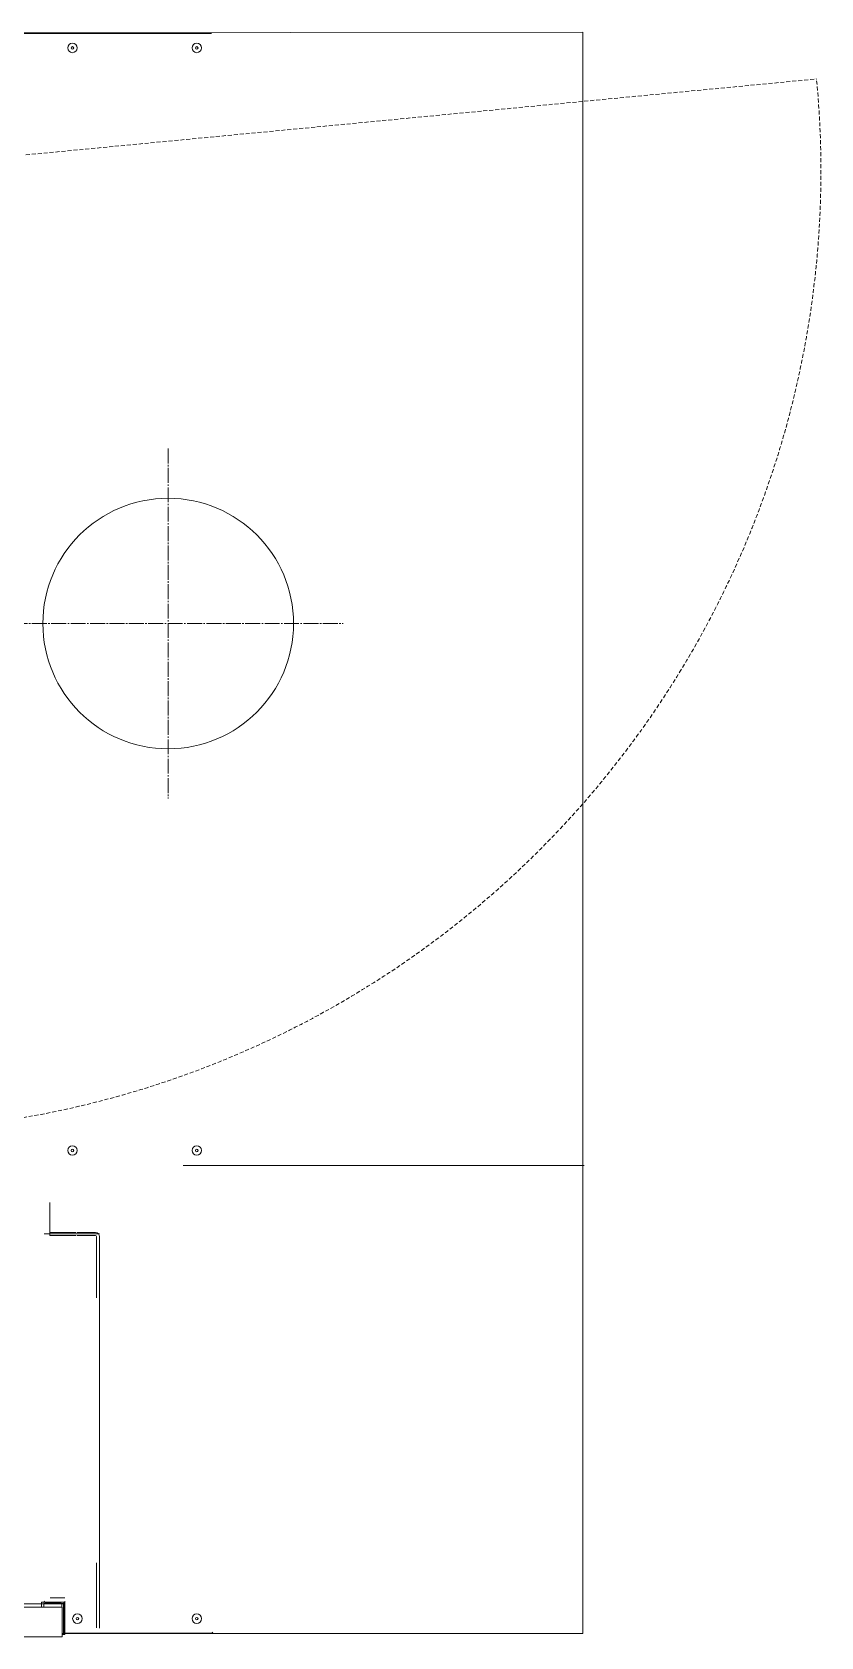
# Model space of a CAD drawing. Header units: millimetres. Extents: x -164867 to 807677, y -316775 to 513985.
# Drawn here: x 251025 to 251818, y 459252 to 460867 of the extents above; entities that cross this region are included whole.
import ezdxf

# ---------------------------------------------------------------- set-up
doc = ezdxf.new("R2010")
doc.units = ezdxf.units.MM
for name, pattern in [('K5LT_AXLED', [19.5, 15, -1.5, 1.5, -1.5]), ('K5LT_DASHED', [6, 4, -2]), ('K5LT_THIN', [0])]:
    doc.linetypes.add(name, pattern=pattern)
doc.layers.add('TECHNO', color=7, linetype='Continuous', lineweight=15)

# ---------------------------------------------------------------- blocks, each defined once
blk = doc.blocks.new('30 1_REVENT_725')
at = {"linetype": 'K5LT_THIN', "transparency": 33554669}
for p, q in [((123.8, 585), (123.8, 2142.5)), ((153.8, 585), (153.8, 2112)), ((1738.1, 61.5), (1737.1, 839.8)), ((1736.6, 434.8), (1736.6, 838.3)), ((157.1, 624.8), (157.1, 582.8)), ((153.8, 605.7), (158.6, 605.7)), ((153.8, 603.6), (157.1, 603.6)), ((157.3, 583.5), (157.3, 603.6)), ((157.8, 586.5), (157.8, 602.5)), ((158.6, 605.7), (158.6, 603.7)), ((158.8, 583.5), (158.8, 602.5)), ((527.4, 597.5), (530.4, 597.5)), ((527.4, 597.5), (530.4, 597.5)), ((527.4, 571.5), (527.4, 597.5)), ((527.4, 571.5), (527.4, 597.5)), ((527.4, 597.5), (560.7, 597.5)), ((529.3, 547.5), (529.3, 603.2)), ((530.4, 597.5), (530.4, 571.5)), ((530.4, 597.5), (530.4, 571.5)), ((123.8, 585), (153.8, 585)), ((126.3, 585), (126.3, 582.5)), ((126.3, 582.5), (159.8, 582.5)), ((127.1, 583.8), (157.1, 583.8)), ((127.1, 464.8), (127.1, 583.8)), ((127.3, 585), (127.3, 583.5)), ((127.3, 585), (127.3, 583.5)), ((127.3, 585), (127.3, 583.5)), ((127.3, 583.5), (157.3, 583.5)), ((127.3, 583.5), (158.8, 583.5)), ((127.3, 583.5), (157.3, 583.5)), ((127.6, 582.8), (127.6, 434.8)), ((157.1, 582.8), (127.6, 582.8)), ((157.3, 585.5), (153.8, 585.5)), ((157.8, 586.5), (158.8, 586.5)), ((163.2, 597.2), (163.2, 582.5)), ((527.4, 551.5), (527.4, 570.5)), ((527.4, 551.5), (527.4, 570.5)), ((530.4, 570.5), (530.4, 551.5)), ((530.4, 570.5), (530.4, 551.5)), ((132.8, 550.5), (198.4, 550.5)), ((464.7, 550.5), (526.4, 550.5)), ((198.2, 547.5), (132.5, 547.5)), ((526.4, 547.5), (132.5, 547.5)), ((127.1, 464.8), (127.1, 61.5)), ((598.1, 463.5), (598.1, 60.2)), ((127.1, 434.8), (128.6, 433.5)), ((127.1, 61.5), (1738.1, 61.5))]:
    blk.add_line(p, q, dxfattribs=at)
at = {"linetype": 'K5LT_DASHED', "transparency": 33554669}
blk.add_line((1598.5, 788.8), (1690.9, -173.3), dxfattribs=at)
at = {"linetype": 'K5LT_AXLED', "transparency": 33554669}
for p, q in [((1143.1, 654.5), (1143.1, 302.5)), ((1319.1, 478.5), (967.1, 478.5))]:
    blk.add_line(p, q, dxfattribs=at)
at = {"linetype": 'K5LT_THIN', "transparency": 33554669}
for centre, radius in [((1143.1, 478.5), 126), ((142.1, 569.8), 4.75), ((142.1, 569.8), 1.32), ((613.1, 574.8), 4.75), ((613.1, 574.8), 1.32), ((1722.1, 574.8), 4.75), ((1722.1, 574.8), 1.32), ((142.1, 449.8), 4.75), ((613.1, 449.8), 4.75), ((1722.1, 449.8), 4.75), ((142.1, 449.8), 1.32), ((613.1, 449.8), 1.32), ((1722.1, 449.8), 1.32)]:
    blk.add_circle(centre, radius, dxfattribs=at)
at = {"linetype": 'K5LT_DASHED', "transparency": 33554669}
blk.add_arc((1598.5, 788.8), 966.5, 176.9752, 275.4899, dxfattribs=at)
at = {"linetype": 'K5LT_THIN', "transparency": 33554669}
for centre, radius, start, end in [((158.8, 602.5), 1, 0, 180), ((526.4, 551.5), 4, 270, 0), ((526.4, 551.5), 1, 270, 0)]:
    blk.add_arc(centre, radius, start, end, dxfattribs=at)
blk = doc.blocks.new('TECHNOLOGIJA Garmatnaya')
at = {"layer": 'TECHNO', "transparency": 33554687, "rotation": 90}
blk.add_blockref('30 1_REVENT_725', (4601.9, 1166), dxfattribs=at)

msp = doc.modelspace()

# ---------------------------------------------------------------- block references
at = {"layer": 'TECHNO', "transparency": 33554687}
msp.add_blockref('TECHNOLOGIJA Garmatnaya', (247038.21, 457962.73), dxfattribs=at)

doc.saveas('drawing.dxf')
